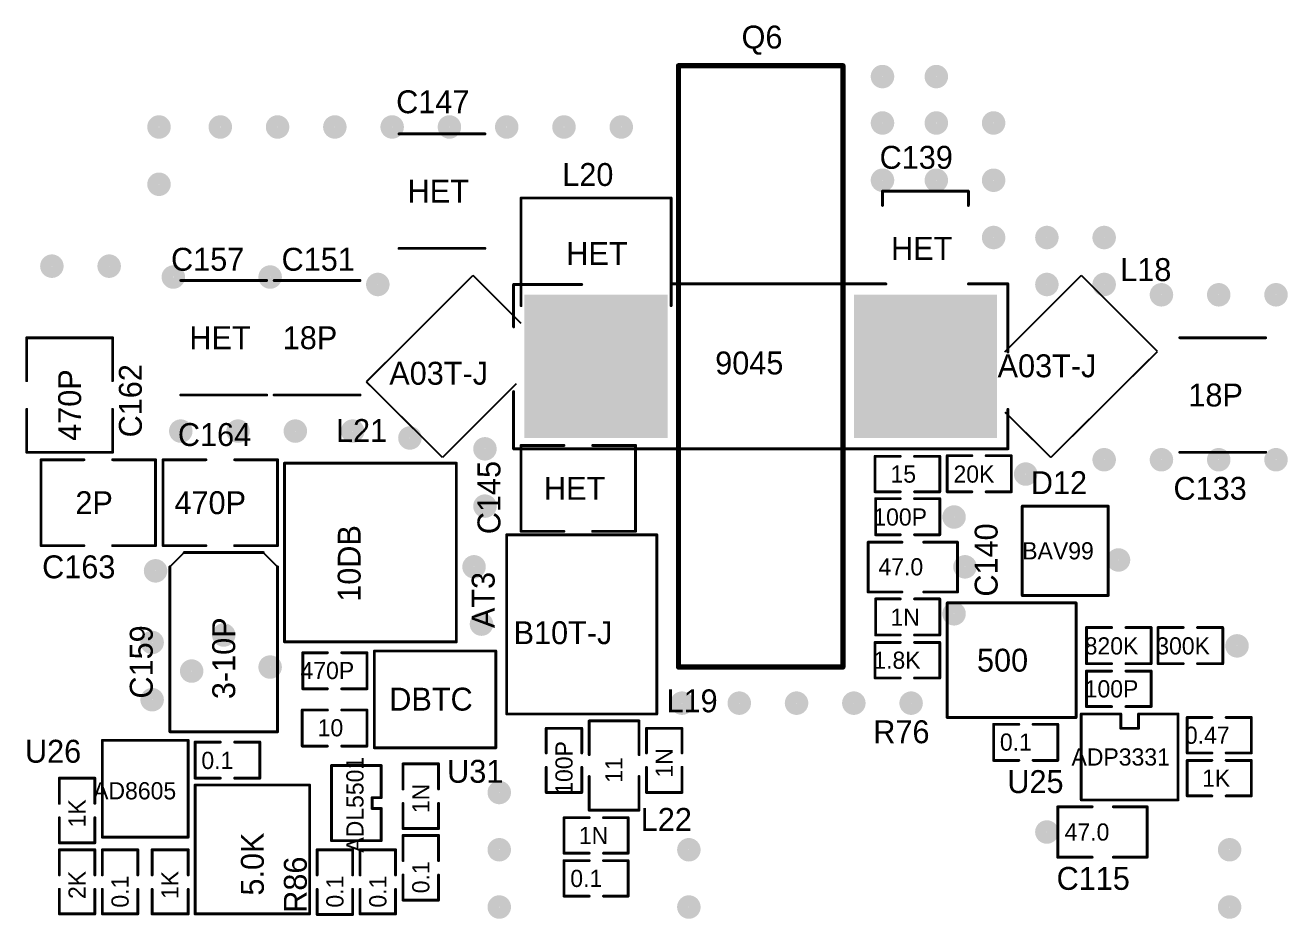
# Model space of a CAD drawing. Extents: x 3.3 to 12.8, y -4.6 to 5.5.
# Drawn here: x 7.453 to 9.658, y -3.819 to -2.259 of the extents above; entities that cross this region are included whole.
import ezdxf

# ---------------------------------------------------------------- set-up
doc = ezdxf.new("R2010")
doc.units = 0
doc.header["$MEASUREMENT"] = 0
for name, color, linetype in [('1', 5, 'CONTINUOUS'), ('2', 1, 'CONTINUOUS'), ('5', 7, 'CONTINUOUS')]:
    doc.layers.add(name, color=color, linetype=linetype)

msp = doc.modelspace()

# ---------------------------------------------------------------- linework, layer by layer
at = {"layer": '1', "const_width": 0.003}
for points in [[(8.106, -2.4477), (8.256, -2.4477, -1), (8.256, -2.4497), (8.106, -2.4497, -1), (8.106, -2.4477)], [(8.951, -2.5487), (8.951, -2.5737, -1), (8.949, -2.5737), (8.949, -2.5487, -1), (8.951, -2.5487)], [(8.95, -2.5477), (9.1, -2.5477, -1), (9.1, -2.5497), (8.95, -2.5497, -1), (8.95, -2.5477)], [(9.101, -2.5487), (9.101, -2.5607, -1), (9.099, -2.5607), (9.099, -2.5487, -1), (9.101, -2.5487)], [(8.581, -2.5617), (8.319, -2.5617, -1), (8.319, -2.5597), (8.581, -2.5597, -1), (8.581, -2.5617)], [(8.318, -2.7487), (8.318, -2.5607, -1), (8.32, -2.5607), (8.32, -2.7487, -1), (8.318, -2.7487)], [(8.582, -2.5607), (8.582, -2.7487, -1), (8.58, -2.7487), (8.58, -2.5607, -1), (8.582, -2.5607)], [(8.95, -2.5727), (8.95, -2.5727, -1), (8.95, -2.5747), (8.95, -2.5747, -1), (8.95, -2.5727)], [(9.1, -2.5597), (9.1, -2.5597, -1), (9.1, -2.5617), (9.1, -2.5617, -1), (9.1, -2.5597)], [(9.099, -2.5737), (9.099, -2.5607, -1), (9.101, -2.5607), (9.101, -2.5737, -1), (9.099, -2.5737)], [(8.106, -2.6477), (8.256, -2.6477, -1), (8.256, -2.6497), (8.106, -2.6497, -1), (8.106, -2.6477)], [(7.725, -2.7037), (7.875, -2.7037, -1), (7.875, -2.7057), (7.725, -2.7057, -1), (7.725, -2.7037)], [(7.888, -2.7037), (8.038, -2.7037, -1), (8.038, -2.7057), (7.888, -2.7057, -1), (7.888, -2.7037)], [(8.235, -2.6957), (8.049, -2.8817, -1), (8.049, -2.8817), (8.235, -2.6957, -1), (8.235, -2.6957)], [(8.235, -2.6957), (8.319, -2.7797, -1), (8.319, -2.7797), (8.235, -2.6957, -1), (8.235, -2.6957)], [(8.306, -2.7107), (8.425, -2.7107, -1), (8.425, -2.7127), (8.306, -2.7127, -1), (8.306, -2.7107)], [(8.305, -2.7857), (8.305, -2.7117, -1), (8.307, -2.7117), (8.307, -2.7857, -1), (8.305, -2.7857)], [(8.956, -2.7117), (8.581, -2.7117, -1), (8.581, -2.7097), (8.956, -2.7097, -1), (8.956, -2.7117)], [(9.169, -2.7117), (9.1, -2.7117, -1), (9.1, -2.7097), (9.169, -2.7097, -1), (9.169, -2.7117)], [(9.297, -2.6957), (9.163, -2.8297, -1), (9.163, -2.8297), (9.297, -2.6957, -1), (9.297, -2.6957)], [(9.168, -2.8297), (9.168, -2.7107, -1), (9.17, -2.7107), (9.17, -2.8297, -1), (9.168, -2.8297)], [(9.297, -2.6957), (9.43, -2.8287, -1), (9.43, -2.8287), (9.297, -2.6957, -1), (9.297, -2.6957)], [(7.455, -2.8797), (7.455, -2.8047, -1), (7.457, -2.8047), (7.457, -2.8797, -1), (7.455, -2.8797)], [(7.456, -2.8037), (7.606, -2.8037, -1), (7.606, -2.8057), (7.456, -2.8057, -1), (7.456, -2.8037)], [(7.605, -2.8797), (7.605, -2.8047, -1), (7.607, -2.8047), (7.607, -2.8797, -1), (7.605, -2.8797)], [(9.619, -2.8057), (9.469, -2.8057, -1), (9.469, -2.8037), (9.619, -2.8037, -1), (9.619, -2.8057)], [(9.43, -2.8287), (9.244, -3.0137, -1), (9.244, -3.0137), (9.43, -2.8287, -1), (9.43, -2.8287)], [(8.182, -3.0137), (8.049, -2.8817, -1), (8.049, -2.8817), (8.182, -3.0137, -1), (8.182, -3.0137)], [(8.311, -2.8847), (8.305, -2.8907, -1), (8.305, -2.8907), (8.311, -2.8847, -1), (8.311, -2.8847)], [(7.725, -2.9037), (7.875, -2.9037, -1), (7.875, -2.9057), (7.725, -2.9057, -1), (7.725, -2.9037)], [(7.888, -2.9037), (8.038, -2.9037, -1), (8.038, -2.9057), (7.888, -2.9057, -1), (7.888, -2.9037)], [(8.305, -2.8907), (8.182, -3.0137, -1), (8.182, -3.0137), (8.305, -2.8907, -1), (8.305, -2.8907)], [(8.305, -2.9987), (8.305, -2.8987, -1), (8.307, -2.8987), (8.307, -2.9987, -1), (8.305, -2.9987)], [(7.457, -2.9297), (7.457, -3.0047, -1), (7.455, -3.0047), (7.455, -2.9297, -1), (7.457, -2.9297)], [(7.607, -2.9297), (7.607, -3.0047, -1), (7.605, -3.0047), (7.605, -2.9297, -1), (7.607, -2.9297)], [(9.168, -2.9987), (9.168, -2.9297, -1), (9.17, -2.9297), (9.17, -2.9987, -1), (9.168, -2.9987)], [(9.244, -3.0137), (9.164, -2.9347, -1), (9.164, -2.9347), (9.244, -3.0137, -1), (9.244, -3.0137)], [(8.306, -2.9977), (9.169, -2.9977, -1), (9.169, -2.9997), (8.306, -2.9997, -1), (8.306, -2.9977)], [(8.394, -2.9937), (8.319, -2.9937, -1), (8.319, -2.9917), (8.394, -2.9917, -1), (8.394, -2.9937)], [(8.318, -3.1427), (8.318, -2.9927, -1), (8.32, -2.9927), (8.32, -3.1427, -1), (8.318, -3.1427)], [(8.444, -2.9917), (8.519, -2.9917, -1), (8.519, -2.9937), (8.444, -2.9937, -1), (8.444, -2.9917)], [(8.518, -3.1427), (8.518, -2.9927, -1), (8.52, -2.9927), (8.52, -3.1427, -1), (8.518, -3.1427)], [(7.456, -3.0037), (7.606, -3.0037, -1), (7.606, -3.0057), (7.456, -3.0057, -1), (7.456, -3.0037)], [(7.556, -3.0187), (7.481, -3.0187, -1), (7.481, -3.0167), (7.556, -3.0167, -1), (7.556, -3.0187)], [(7.482, -3.0177), (7.482, -3.1677, -1), (7.48, -3.1677), (7.48, -3.0177, -1), (7.482, -3.0177)], [(7.606, -3.0167), (7.681, -3.0167, -1), (7.681, -3.0187), (7.606, -3.0187, -1), (7.606, -3.0167)], [(7.682, -3.0177), (7.682, -3.1677, -1), (7.68, -3.1677), (7.68, -3.0177, -1), (7.682, -3.0177)], [(7.769, -3.0187), (7.694, -3.0187, -1), (7.694, -3.0167), (7.769, -3.0167, -1), (7.769, -3.0187)], [(7.695, -3.0177), (7.695, -3.1677, -1), (7.693, -3.1677), (7.693, -3.0177, -1), (7.695, -3.0177)], [(7.819, -3.0167), (7.894, -3.0167, -1), (7.894, -3.0187), (7.819, -3.0187, -1), (7.819, -3.0167)], [(7.895, -3.0177), (7.895, -3.1677, -1), (7.893, -3.1677), (7.893, -3.0177, -1), (7.895, -3.0177)], [(8.937, -3.0107), (8.981, -3.0107, -1), (8.981, -3.0127), (8.937, -3.0127, -1), (8.937, -3.0107)], [(8.938, -3.0117), (8.938, -3.0737, -1), (8.936, -3.0737), (8.936, -3.0117, -1), (8.938, -3.0117)], [(9.05, -3.0127), (9.006, -3.0127, -1), (9.006, -3.0107), (9.05, -3.0107, -1), (9.05, -3.0127)], [(9.051, -3.0117), (9.051, -3.0737, -1), (9.049, -3.0737), (9.049, -3.0117, -1), (9.051, -3.0117)], [(9.063, -3.0097), (9.106, -3.0097, -1), (9.106, -3.0117), (9.063, -3.0117, -1), (9.063, -3.0097)], [(9.062, -3.0737), (9.062, -3.0107, -1), (9.064, -3.0107), (9.064, -3.0737, -1), (9.062, -3.0737)], [(9.175, -3.0117), (9.131, -3.0117, -1), (9.131, -3.0097), (9.175, -3.0097, -1), (9.175, -3.0117)], [(9.174, -3.0737), (9.174, -3.0107, -1), (9.176, -3.0107), (9.176, -3.0737, -1), (9.174, -3.0737)], [(9.619, -3.0057), (9.469, -3.0057, -1), (9.469, -3.0037), (9.619, -3.0037, -1), (9.619, -3.0057)], [(7.905, -3.3357), (7.905, -3.0237, -1), (7.907, -3.0237), (7.907, -3.3357, -1), (7.905, -3.3357)], [(7.906, -3.0227), (8.206, -3.0227, -1), (8.206, -3.0247), (7.906, -3.0247, -1), (7.906, -3.0227)], [(8.205, -3.3357), (8.205, -3.0237, -1), (8.207, -3.0237), (8.207, -3.3357, -1), (8.205, -3.3357)], [(8.937, -3.0727), (8.981, -3.0727, -1), (8.981, -3.0747), (8.937, -3.0747, -1), (8.937, -3.0727)], [(8.938, -3.0847), (8.981, -3.0847, -1), (8.981, -3.0867), (8.938, -3.0867, -1), (8.938, -3.0847)], [(8.937, -3.1487), (8.937, -3.0857, -1), (8.939, -3.0857), (8.939, -3.1487, -1), (8.937, -3.1487)], [(9.05, -3.0747), (9.006, -3.0747, -1), (9.006, -3.0727), (9.05, -3.0727, -1), (9.05, -3.0747)], [(9.05, -3.0867), (9.006, -3.0867, -1), (9.006, -3.0847), (9.05, -3.0847, -1), (9.05, -3.0867)], [(9.049, -3.1487), (9.049, -3.0857, -1), (9.051, -3.0857), (9.051, -3.1487, -1), (9.049, -3.1487)], [(9.063, -3.0727), (9.106, -3.0727, -1), (9.106, -3.0747), (9.063, -3.0747, -1), (9.063, -3.0727)], [(9.175, -3.0747), (9.131, -3.0747, -1), (9.131, -3.0727), (9.175, -3.0727, -1), (9.175, -3.0747)], [(9.344, -3.0997), (9.194, -3.0997, -1), (9.194, -3.0977), (9.344, -3.0977, -1), (9.344, -3.0997)], [(9.193, -3.2547), (9.193, -3.0987, -1), (9.195, -3.0987), (9.195, -3.2547, -1), (9.193, -3.2547)], [(9.343, -3.2547), (9.343, -3.0987, -1), (9.345, -3.0987), (9.345, -3.2547, -1), (9.343, -3.2547)], [(8.293, -3.4617), (8.293, -3.1487, -1), (8.295, -3.1487), (8.295, -3.4617, -1), (8.293, -3.4617)], [(8.556, -3.1497), (8.294, -3.1497, -1), (8.294, -3.1477), (8.556, -3.1477, -1), (8.556, -3.1497)], [(8.394, -3.1437), (8.319, -3.1437, -1), (8.319, -3.1417), (8.394, -3.1417, -1), (8.394, -3.1437)], [(8.444, -3.1417), (8.519, -3.1417, -1), (8.519, -3.1437), (8.444, -3.1437, -1), (8.444, -3.1417)], [(8.555, -3.4617), (8.555, -3.1487, -1), (8.557, -3.1487), (8.557, -3.4617, -1), (8.555, -3.4617)], [(8.938, -3.1477), (8.981, -3.1477, -1), (8.981, -3.1497), (8.938, -3.1497, -1), (8.938, -3.1477)], [(9.05, -3.1497), (9.006, -3.1497, -1), (9.006, -3.1477), (9.05, -3.1477, -1), (9.05, -3.1497)], [(7.556, -3.1687), (7.481, -3.1687, -1), (7.481, -3.1667), (7.556, -3.1667, -1), (7.556, -3.1687)], [(7.606, -3.1667), (7.681, -3.1667, -1), (7.681, -3.1687), (7.606, -3.1687, -1), (7.606, -3.1667)], [(7.769, -3.1687), (7.694, -3.1687, -1), (7.694, -3.1667), (7.769, -3.1667, -1), (7.769, -3.1687)], [(7.819, -3.1667), (7.894, -3.1667, -1), (7.894, -3.1687), (7.819, -3.1687, -1), (7.819, -3.1667)], [(8.984, -3.1627), (8.925, -3.1627, -1), (8.925, -3.1607), (8.984, -3.1607, -1), (8.984, -3.1627)], [(8.926, -3.1617), (8.926, -3.2487, -1), (8.924, -3.2487), (8.924, -3.1617, -1), (8.926, -3.1617)], [(9.022, -3.1607), (9.081, -3.1607, -1), (9.081, -3.1627), (9.022, -3.1627, -1), (9.022, -3.1607)], [(9.08, -3.2487), (9.08, -3.1617, -1), (9.082, -3.1617), (9.082, -3.2487, -1), (9.08, -3.2487)], [(7.706, -3.2047), (7.731, -3.1797, -1), (7.731, -3.1797), (7.706, -3.2047, -1), (7.706, -3.2047)], [(7.869, -3.1807), (7.731, -3.1807, -1), (7.731, -3.1787), (7.869, -3.1787, -1), (7.869, -3.1807)], [(7.894, -3.2047), (7.869, -3.1797, -1), (7.869, -3.1797), (7.894, -3.2047, -1), (7.894, -3.2047)], [(7.705, -3.4927), (7.705, -3.2047, -1), (7.707, -3.2047), (7.707, -3.4927, -1), (7.705, -3.4927)], [(7.893, -3.4927), (7.893, -3.2047, -1), (7.895, -3.2047), (7.895, -3.4927, -1), (7.893, -3.4927)], [(8.984, -3.2497), (8.925, -3.2497, -1), (8.925, -3.2477), (8.984, -3.2477, -1), (8.984, -3.2497)], [(8.938, -3.2597), (8.981, -3.2597, -1), (8.981, -3.2617), (8.938, -3.2617, -1), (8.938, -3.2597)], [(8.937, -3.3237), (8.937, -3.2607, -1), (8.939, -3.2607), (8.939, -3.3237, -1), (8.937, -3.3237)], [(9.05, -3.2617), (9.006, -3.2617, -1), (9.006, -3.2597), (9.05, -3.2597, -1), (9.05, -3.2617)], [(9.022, -3.2477), (9.081, -3.2477, -1), (9.081, -3.2497), (9.022, -3.2497, -1), (9.022, -3.2477)], [(9.049, -3.3237), (9.049, -3.2607, -1), (9.051, -3.2607), (9.051, -3.3237, -1), (9.049, -3.3237)], [(9.344, -3.2557), (9.194, -3.2557, -1), (9.194, -3.2537), (9.344, -3.2537, -1), (9.344, -3.2557)], [(9.064, -3.2677), (9.064, -3.4677, -1), (9.062, -3.4677), (9.062, -3.2677, -1), (9.064, -3.2677)], [(9.063, -3.2667), (9.288, -3.2667, -1), (9.288, -3.2687), (9.063, -3.2687, -1), (9.063, -3.2667)], [(9.289, -3.2677), (9.289, -3.4677, -1), (9.287, -3.4677), (9.287, -3.2677, -1), (9.289, -3.2677)], [(8.938, -3.3227), (8.981, -3.3227, -1), (8.981, -3.3247), (8.938, -3.3247, -1), (8.938, -3.3227)], [(9.05, -3.3247), (9.006, -3.3247, -1), (9.006, -3.3227), (9.05, -3.3227, -1), (9.05, -3.3247)], [(9.306, -3.3097), (9.35, -3.3097, -1), (9.35, -3.3117), (9.306, -3.3117, -1), (9.306, -3.3097)], [(9.307, -3.3107), (9.307, -3.3737, -1), (9.305, -3.3737), (9.305, -3.3107, -1), (9.307, -3.3107)], [(9.419, -3.3117), (9.375, -3.3117, -1), (9.375, -3.3097), (9.419, -3.3097, -1), (9.419, -3.3117)], [(9.42, -3.3107), (9.42, -3.3737, -1), (9.418, -3.3737), (9.418, -3.3107, -1), (9.42, -3.3107)], [(9.431, -3.3097), (9.475, -3.3097, -1), (9.475, -3.3117), (9.431, -3.3117, -1), (9.431, -3.3097)], [(9.432, -3.3107), (9.432, -3.3737, -1), (9.43, -3.3737), (9.43, -3.3107, -1), (9.432, -3.3107)], [(9.544, -3.3117), (9.5, -3.3117, -1), (9.5, -3.3097), (9.544, -3.3097, -1), (9.544, -3.3117)], [(9.545, -3.3107), (9.545, -3.3737, -1), (9.543, -3.3737), (9.543, -3.3107, -1), (9.545, -3.3107)], [(7.906, -3.3347), (8.206, -3.3347, -1), (8.206, -3.3367), (7.906, -3.3367, -1), (7.906, -3.3347)], [(8.062, -3.5207), (8.062, -3.3517, -1), (8.064, -3.3517), (8.064, -3.5207, -1), (8.062, -3.5207)], [(8.063, -3.3507), (8.275, -3.3507, -1), (8.275, -3.3527), (8.063, -3.3527, -1), (8.063, -3.3507)], [(8.274, -3.5207), (8.274, -3.3517, -1), (8.276, -3.3517), (8.276, -3.5207, -1), (8.274, -3.5207)], [(8.937, -3.3357), (8.981, -3.3357, -1), (8.981, -3.3377), (8.937, -3.3377, -1), (8.937, -3.3357)], [(8.938, -3.3367), (8.938, -3.3987, -1), (8.936, -3.3987), (8.936, -3.3367, -1), (8.938, -3.3367)], [(9.05, -3.3377), (9.006, -3.3377, -1), (9.006, -3.3357), (9.05, -3.3357, -1), (9.05, -3.3377)], [(9.051, -3.3367), (9.051, -3.3987, -1), (9.049, -3.3987), (9.049, -3.3367, -1), (9.051, -3.3367)], [(7.938, -3.3537), (7.981, -3.3537, -1), (7.981, -3.3557), (7.938, -3.3557, -1), (7.938, -3.3537)], [(7.937, -3.4177), (7.937, -3.3547, -1), (7.939, -3.3547), (7.939, -3.4177, -1), (7.937, -3.4177)], [(8.05, -3.3557), (8.006, -3.3557, -1), (8.006, -3.3537), (8.05, -3.3537, -1), (8.05, -3.3557)], [(8.049, -3.4177), (8.049, -3.3547, -1), (8.051, -3.3547), (8.051, -3.4177, -1), (8.049, -3.4177)], [(9.306, -3.3727), (9.35, -3.3727, -1), (9.35, -3.3747), (9.306, -3.3747, -1), (9.306, -3.3727)], [(9.419, -3.3747), (9.375, -3.3747, -1), (9.375, -3.3727), (9.419, -3.3727, -1), (9.419, -3.3747)], [(9.431, -3.3727), (9.475, -3.3727, -1), (9.475, -3.3747), (9.431, -3.3747, -1), (9.431, -3.3727)], [(9.544, -3.3747), (9.5, -3.3747, -1), (9.5, -3.3727), (9.544, -3.3727, -1), (9.544, -3.3747)], [(9.306, -3.3857), (9.35, -3.3857, -1), (9.35, -3.3877), (9.306, -3.3877, -1), (9.306, -3.3857)], [(9.307, -3.3867), (9.307, -3.4487, -1), (9.305, -3.4487), (9.305, -3.3867, -1), (9.307, -3.3867)], [(9.419, -3.3877), (9.375, -3.3877, -1), (9.375, -3.3857), (9.419, -3.3857, -1), (9.419, -3.3877)], [(9.42, -3.3867), (9.42, -3.4487, -1), (9.418, -3.4487), (9.418, -3.3867, -1), (9.42, -3.3867)], [(7.938, -3.4167), (7.981, -3.4167, -1), (7.981, -3.4187), (7.938, -3.4187, -1), (7.938, -3.4167)], [(8.05, -3.4187), (8.006, -3.4187, -1), (8.006, -3.4167), (8.05, -3.4167, -1), (8.05, -3.4187)], [(8.937, -3.3977), (8.981, -3.3977, -1), (8.981, -3.3997), (8.937, -3.3997, -1), (8.937, -3.3977)], [(9.05, -3.3997), (9.006, -3.3997, -1), (9.006, -3.3977), (9.05, -3.3977, -1), (9.05, -3.3997)], [(7.937, -3.4537), (7.981, -3.4537, -1), (7.981, -3.4557), (7.937, -3.4557, -1), (7.937, -3.4537)], [(7.938, -3.4547), (7.938, -3.5177, -1), (7.936, -3.5177), (7.936, -3.4547, -1), (7.938, -3.4547)], [(8.05, -3.4557), (8.006, -3.4557, -1), (8.006, -3.4537), (8.05, -3.4537, -1), (8.05, -3.4557)], [(8.051, -3.4547), (8.051, -3.5177, -1), (8.049, -3.5177), (8.049, -3.4547, -1), (8.051, -3.4547)], [(8.556, -3.4627), (8.294, -3.4627, -1), (8.294, -3.4607), (8.556, -3.4607, -1), (8.556, -3.4627)], [(9.297, -3.4607), (9.366, -3.4607, -1), (9.366, -3.4627), (9.297, -3.4627, -1), (9.297, -3.4607)], [(9.296, -3.6117), (9.296, -3.4617, -1), (9.298, -3.4617), (9.298, -3.6117, -1), (9.296, -3.6117)], [(9.306, -3.4477), (9.35, -3.4477, -1), (9.35, -3.4497), (9.306, -3.4497, -1), (9.306, -3.4477)], [(9.367, -3.4617), (9.367, -3.4867, -1), (9.365, -3.4867), (9.365, -3.4617, -1), (9.367, -3.4617)], [(9.419, -3.4497), (9.375, -3.4497, -1), (9.375, -3.4477), (9.419, -3.4477, -1), (9.419, -3.4497)], [(9.398, -3.4617), (9.398, -3.4867, -1), (9.396, -3.4867), (9.396, -3.4617, -1), (9.398, -3.4617)], [(9.466, -3.4627), (9.397, -3.4627, -1), (9.397, -3.4607), (9.466, -3.4607, -1), (9.466, -3.4627)], [(9.465, -3.6117), (9.465, -3.4617, -1), (9.467, -3.4617), (9.467, -3.6117, -1), (9.465, -3.6117)], [(8.439, -3.4737), (8.439, -3.5327, -1), (8.437, -3.5327), (8.437, -3.4737, -1), (8.439, -3.4737)], [(8.525, -3.4747), (8.438, -3.4747, -1), (8.438, -3.4727), (8.525, -3.4727, -1), (8.525, -3.4747)], [(8.526, -3.4737), (8.526, -3.5327, -1), (8.524, -3.5327), (8.524, -3.4737, -1), (8.526, -3.4737)], [(9.063, -3.4667), (9.288, -3.4667, -1), (9.288, -3.4687), (9.063, -3.4687, -1), (9.063, -3.4667)], [(9.144, -3.4787), (9.188, -3.4787, -1), (9.188, -3.4807), (9.144, -3.4807, -1), (9.144, -3.4787)], [(9.145, -3.4797), (9.145, -3.5427, -1), (9.143, -3.5427), (9.143, -3.4797, -1), (9.145, -3.4797)], [(9.256, -3.4807), (9.213, -3.4807, -1), (9.213, -3.4787), (9.256, -3.4787, -1), (9.256, -3.4807)], [(9.257, -3.4797), (9.257, -3.5427, -1), (9.255, -3.5427), (9.255, -3.4797, -1), (9.257, -3.4797)], [(9.482, -3.4667), (9.525, -3.4667, -1), (9.525, -3.4687), (9.482, -3.4687, -1), (9.482, -3.4667)], [(9.481, -3.5297), (9.481, -3.4677, -1), (9.483, -3.4677), (9.483, -3.5297, -1), (9.481, -3.5297)], [(9.594, -3.4687), (9.55, -3.4687, -1), (9.55, -3.4667), (9.594, -3.4667, -1), (9.594, -3.4687)], [(9.593, -3.5297), (9.593, -3.4677, -1), (9.595, -3.4677), (9.595, -3.5297, -1), (9.593, -3.5297)], [(7.894, -3.4937), (7.706, -3.4937, -1), (7.706, -3.4917), (7.894, -3.4917, -1), (7.894, -3.4937)], [(8.364, -3.4867), (8.364, -3.5297, -1), (8.362, -3.5297), (8.362, -3.4867, -1), (8.364, -3.4867)], [(8.363, -3.4857), (8.425, -3.4857, -1), (8.425, -3.4877), (8.363, -3.4877, -1), (8.363, -3.4857)], [(8.426, -3.4867), (8.426, -3.5297, -1), (8.424, -3.5297), (8.424, -3.4867, -1), (8.426, -3.4867)], [(8.539, -3.4867), (8.539, -3.5297, -1), (8.537, -3.5297), (8.537, -3.4867, -1), (8.539, -3.4867)], [(8.538, -3.4857), (8.6, -3.4857, -1), (8.6, -3.4877), (8.538, -3.4877, -1), (8.538, -3.4857)], [(8.601, -3.4867), (8.601, -3.5297, -1), (8.599, -3.5297), (8.599, -3.4867, -1), (8.601, -3.4867)], [(9.397, -3.4877), (9.366, -3.4877, -1), (9.366, -3.4857), (9.397, -3.4857, -1), (9.397, -3.4877)], [(7.587, -3.6767), (7.587, -3.5077, -1), (7.589, -3.5077), (7.589, -3.6767, -1), (7.587, -3.6767)], [(7.738, -3.5087), (7.588, -3.5087, -1), (7.588, -3.5067), (7.738, -3.5067, -1), (7.738, -3.5087)], [(7.737, -3.6767), (7.737, -3.5077, -1), (7.739, -3.5077), (7.739, -3.6767, -1), (7.737, -3.6767)], [(7.75, -3.5097), (7.794, -3.5097, -1), (7.794, -3.5117), (7.75, -3.5117, -1), (7.75, -3.5097)], [(7.749, -3.5737), (7.749, -3.5107, -1), (7.751, -3.5107), (7.751, -3.5737, -1), (7.749, -3.5737)], [(7.863, -3.5117), (7.819, -3.5117, -1), (7.819, -3.5097), (7.863, -3.5097, -1), (7.863, -3.5117)], [(7.862, -3.5737), (7.862, -3.5107, -1), (7.864, -3.5107), (7.864, -3.5737, -1), (7.862, -3.5737)], [(7.937, -3.5167), (7.981, -3.5167, -1), (7.981, -3.5187), (7.937, -3.5187, -1), (7.937, -3.5167)], [(8.05, -3.5187), (8.006, -3.5187, -1), (8.006, -3.5167), (8.05, -3.5167, -1), (8.05, -3.5187)], [(8.063, -3.5197), (8.275, -3.5197, -1), (8.275, -3.5217), (8.063, -3.5217, -1), (8.063, -3.5197)], [(8.114, -3.5487), (8.114, -3.5927, -1), (8.112, -3.5927), (8.112, -3.5487, -1), (8.114, -3.5487)], [(8.113, -3.5477), (8.175, -3.5477, -1), (8.175, -3.5497), (8.113, -3.5497, -1), (8.113, -3.5477)], [(8.176, -3.5487), (8.176, -3.5927, -1), (8.174, -3.5927), (8.174, -3.5487, -1), (8.176, -3.5487)], [(9.144, -3.5417), (9.188, -3.5417, -1), (9.188, -3.5437), (9.144, -3.5437, -1), (9.144, -3.5417)], [(9.256, -3.5437), (9.213, -3.5437, -1), (9.213, -3.5417), (9.256, -3.5417, -1), (9.256, -3.5437)], [(9.482, -3.5287), (9.525, -3.5287, -1), (9.525, -3.5307), (9.482, -3.5307, -1), (9.482, -3.5287)], [(9.482, -3.5417), (9.525, -3.5417, -1), (9.525, -3.5437), (9.482, -3.5437, -1), (9.482, -3.5417)], [(9.481, -3.6047), (9.481, -3.5427, -1), (9.483, -3.5427), (9.483, -3.6047, -1), (9.481, -3.6047)], [(9.594, -3.5307), (9.55, -3.5307, -1), (9.55, -3.5287), (9.594, -3.5287, -1), (9.594, -3.5307)], [(9.594, -3.5437), (9.55, -3.5437, -1), (9.55, -3.5417), (9.594, -3.5417, -1), (9.594, -3.5437)], [(9.593, -3.6047), (9.593, -3.5427, -1), (9.595, -3.5427), (9.595, -3.6047, -1), (9.593, -3.6047)], [(7.988, -3.5507), (8.075, -3.5507, -1), (8.075, -3.5527), (7.988, -3.5527, -1), (7.988, -3.5507)], [(7.987, -3.6827), (7.987, -3.5517, -1), (7.989, -3.5517), (7.989, -3.6827, -1), (7.987, -3.6827)], [(8.076, -3.5517), (8.076, -3.6077, -1), (8.074, -3.6077), (8.074, -3.5517, -1), (8.076, -3.5517)], [(8.362, -3.5987), (8.362, -3.5547, -1), (8.364, -3.5547), (8.364, -3.5987, -1), (8.362, -3.5987)], [(8.424, -3.5987), (8.424, -3.5547, -1), (8.426, -3.5547), (8.426, -3.5987, -1), (8.424, -3.5987)], [(8.437, -3.6297), (8.437, -3.5707, -1), (8.439, -3.5707), (8.439, -3.6297, -1), (8.437, -3.6297)], [(8.524, -3.6297), (8.524, -3.5707, -1), (8.526, -3.5707), (8.526, -3.6297, -1), (8.524, -3.6297)], [(8.537, -3.5987), (8.537, -3.5547, -1), (8.539, -3.5547), (8.539, -3.5987, -1), (8.537, -3.5987)], [(8.599, -3.5987), (8.599, -3.5547, -1), (8.601, -3.5547), (8.601, -3.5987, -1), (8.599, -3.5987)], [(7.514, -3.5737), (7.514, -3.6177, -1), (7.512, -3.6177), (7.512, -3.5737, -1), (7.514, -3.5737)], [(7.513, -3.5727), (7.575, -3.5727, -1), (7.575, -3.5747), (7.513, -3.5747, -1), (7.513, -3.5727)], [(7.576, -3.5737), (7.576, -3.6177, -1), (7.574, -3.6177), (7.574, -3.5737, -1), (7.576, -3.5737)], [(7.75, -3.5727), (7.794, -3.5727, -1), (7.794, -3.5747), (7.75, -3.5747, -1), (7.75, -3.5727)], [(7.75, -3.5847), (7.95, -3.5847, -1), (7.95, -3.5867), (7.75, -3.5867, -1), (7.75, -3.5847)], [(7.749, -3.8107), (7.749, -3.5857, -1), (7.751, -3.5857), (7.751, -3.8107, -1), (7.749, -3.8107)], [(7.863, -3.5747), (7.819, -3.5747, -1), (7.819, -3.5727), (7.863, -3.5727, -1), (7.863, -3.5747)], [(7.949, -3.8107), (7.949, -3.5857, -1), (7.951, -3.5857), (7.951, -3.8107, -1), (7.949, -3.8107)], [(8.06, -3.6077), (8.06, -3.6267, -1), (8.058, -3.6267), (8.058, -3.6077, -1), (8.06, -3.6077)], [(8.075, -3.6087), (8.059, -3.6087, -1), (8.059, -3.6067), (8.075, -3.6067, -1), (8.075, -3.6087)], [(8.363, -3.5977), (8.425, -3.5977, -1), (8.425, -3.5997), (8.363, -3.5997, -1), (8.363, -3.5977)], [(8.538, -3.5977), (8.6, -3.5977, -1), (8.6, -3.5997), (8.538, -3.5997, -1), (8.538, -3.5977)], [(9.297, -3.6107), (9.466, -3.6107, -1), (9.466, -3.6127), (9.297, -3.6127, -1), (9.297, -3.6107)], [(9.482, -3.6037), (9.525, -3.6037, -1), (9.525, -3.6057), (9.482, -3.6057, -1), (9.482, -3.6037)], [(9.594, -3.6057), (9.55, -3.6057, -1), (9.55, -3.6037), (9.594, -3.6037, -1), (9.594, -3.6057)], [(8.075, -3.6277), (8.059, -3.6277, -1), (8.059, -3.6257), (8.075, -3.6257, -1), (8.075, -3.6277)], [(8.074, -3.6827), (8.074, -3.6267, -1), (8.076, -3.6267), (8.076, -3.6827, -1), (8.074, -3.6827)], [(8.112, -3.6617), (8.112, -3.6177, -1), (8.114, -3.6177), (8.114, -3.6617, -1), (8.112, -3.6617)], [(8.174, -3.6617), (8.174, -3.6177, -1), (8.176, -3.6177), (8.176, -3.6617, -1), (8.174, -3.6617)], [(8.525, -3.6307), (8.438, -3.6307, -1), (8.438, -3.6287), (8.525, -3.6287, -1), (8.525, -3.6307)], [(9.316, -3.6247), (9.256, -3.6247, -1), (9.256, -3.6227), (9.316, -3.6227, -1), (9.316, -3.6247)], [(9.257, -3.6237), (9.257, -3.7117, -1), (9.255, -3.7117), (9.255, -3.6237, -1), (9.257, -3.6237)], [(9.353, -3.6227), (9.412, -3.6227, -1), (9.412, -3.6247), (9.353, -3.6247, -1), (9.353, -3.6227)], [(9.411, -3.7117), (9.411, -3.6237, -1), (9.413, -3.6237), (9.413, -3.7117, -1), (9.411, -3.7117)], [(7.512, -3.6867), (7.512, -3.6427, -1), (7.514, -3.6427), (7.514, -3.6867, -1), (7.512, -3.6867)], [(7.574, -3.6867), (7.574, -3.6427, -1), (7.576, -3.6427), (7.576, -3.6867, -1), (7.574, -3.6867)], [(8.394, -3.6417), (8.438, -3.6417, -1), (8.438, -3.6437), (8.394, -3.6437, -1), (8.394, -3.6417)], [(8.395, -3.6427), (8.395, -3.7047, -1), (8.393, -3.7047), (8.393, -3.6427, -1), (8.395, -3.6427)], [(8.506, -3.6437), (8.463, -3.6437, -1), (8.463, -3.6417), (8.506, -3.6417, -1), (8.506, -3.6437)], [(8.507, -3.6427), (8.507, -3.7047, -1), (8.505, -3.7047), (8.505, -3.6427, -1), (8.507, -3.6427)], [(7.738, -3.6777), (7.588, -3.6777, -1), (7.588, -3.6757), (7.738, -3.6757, -1), (7.738, -3.6777)], [(7.988, -3.6817), (8.075, -3.6817, -1), (8.075, -3.6837), (7.988, -3.6837, -1), (7.988, -3.6817)], [(8.113, -3.6607), (8.175, -3.6607, -1), (8.175, -3.6627), (8.113, -3.6627, -1), (8.113, -3.6607)], [(8.114, -3.6737), (8.114, -3.7177, -1), (8.112, -3.7177), (8.112, -3.6737, -1), (8.114, -3.6737)], [(8.113, -3.6727), (8.175, -3.6727, -1), (8.175, -3.6747), (8.113, -3.6747, -1), (8.113, -3.6727)], [(8.176, -3.6737), (8.176, -3.7177, -1), (8.174, -3.7177), (8.174, -3.6737, -1), (8.176, -3.6737)], [(7.513, -3.6857), (7.575, -3.6857, -1), (7.575, -3.6877), (7.513, -3.6877, -1), (7.513, -3.6857)], [(7.514, -3.6987), (7.514, -3.7427, -1), (7.512, -3.7427), (7.512, -3.6987, -1), (7.514, -3.6987)], [(7.575, -3.6997), (7.513, -3.6997, -1), (7.513, -3.6977), (7.575, -3.6977, -1), (7.575, -3.6997)], [(7.576, -3.6987), (7.576, -3.7427, -1), (7.574, -3.7427), (7.574, -3.6987, -1), (7.576, -3.6987)], [(7.589, -3.6987), (7.589, -3.7427, -1), (7.587, -3.7427), (7.587, -3.6987, -1), (7.589, -3.6987)], [(7.65, -3.6997), (7.588, -3.6997, -1), (7.588, -3.6977), (7.65, -3.6977, -1), (7.65, -3.6997)], [(7.651, -3.6987), (7.651, -3.7427, -1), (7.649, -3.7427), (7.649, -3.6987, -1), (7.651, -3.6987)], [(7.676, -3.6987), (7.676, -3.7427, -1), (7.674, -3.7427), (7.674, -3.6987, -1), (7.676, -3.6987)], [(7.738, -3.6997), (7.675, -3.6997, -1), (7.675, -3.6977), (7.738, -3.6977, -1), (7.738, -3.6997)], [(7.739, -3.6987), (7.739, -3.7427, -1), (7.737, -3.7427), (7.737, -3.6987, -1), (7.739, -3.6987)], [(7.964, -3.6987), (7.964, -3.7427, -1), (7.962, -3.7427), (7.962, -3.6987, -1), (7.964, -3.6987)], [(7.963, -3.6977), (8.025, -3.6977, -1), (8.025, -3.6997), (7.963, -3.6997, -1), (7.963, -3.6977)], [(8.026, -3.6987), (8.026, -3.7427, -1), (8.024, -3.7427), (8.024, -3.6987, -1), (8.026, -3.6987)], [(8.039, -3.6987), (8.039, -3.7427, -1), (8.037, -3.7427), (8.037, -3.6987, -1), (8.039, -3.6987)], [(8.1, -3.6997), (8.038, -3.6997, -1), (8.038, -3.6977), (8.1, -3.6977, -1), (8.1, -3.6997)], [(8.101, -3.6987), (8.101, -3.7427, -1), (8.099, -3.7427), (8.099, -3.6987, -1), (8.101, -3.6987)], [(8.394, -3.7037), (8.438, -3.7037, -1), (8.438, -3.7057), (8.394, -3.7057, -1), (8.394, -3.7037)], [(8.506, -3.7057), (8.463, -3.7057, -1), (8.463, -3.7037), (8.506, -3.7037, -1), (8.506, -3.7057)], [(8.394, -3.7167), (8.438, -3.7167, -1), (8.438, -3.7187), (8.394, -3.7187, -1), (8.394, -3.7167)], [(8.395, -3.7177), (8.395, -3.7797, -1), (8.393, -3.7797), (8.393, -3.7177, -1), (8.395, -3.7177)], [(8.506, -3.7187), (8.463, -3.7187, -1), (8.463, -3.7167), (8.506, -3.7167, -1), (8.506, -3.7187)], [(8.507, -3.7177), (8.507, -3.7797, -1), (8.505, -3.7797), (8.505, -3.7177, -1), (8.507, -3.7177)], [(9.316, -3.7127), (9.256, -3.7127, -1), (9.256, -3.7107), (9.316, -3.7107, -1), (9.316, -3.7127)], [(9.353, -3.7107), (9.412, -3.7107, -1), (9.412, -3.7127), (9.353, -3.7127, -1), (9.353, -3.7107)], [(8.112, -3.7867), (8.112, -3.7427, -1), (8.114, -3.7427), (8.114, -3.7867, -1), (8.112, -3.7867)], [(8.174, -3.7867), (8.174, -3.7427, -1), (8.176, -3.7427), (8.176, -3.7867, -1), (8.174, -3.7867)], [(7.512, -3.8107), (7.512, -3.7677, -1), (7.514, -3.7677), (7.514, -3.8107, -1), (7.512, -3.8107)], [(7.574, -3.8107), (7.574, -3.7677, -1), (7.576, -3.7677), (7.576, -3.8107, -1), (7.574, -3.8107)], [(7.587, -3.8107), (7.587, -3.7677, -1), (7.589, -3.7677), (7.589, -3.8107, -1), (7.587, -3.8107)], [(7.649, -3.8107), (7.649, -3.7677, -1), (7.651, -3.7677), (7.651, -3.8107, -1), (7.649, -3.8107)], [(7.674, -3.8107), (7.674, -3.7677, -1), (7.676, -3.7677), (7.676, -3.8107, -1), (7.674, -3.8107)], [(7.737, -3.8107), (7.737, -3.7677, -1), (7.739, -3.7677), (7.739, -3.8107, -1), (7.737, -3.8107)], [(7.962, -3.8117), (7.962, -3.7677, -1), (7.964, -3.7677), (7.964, -3.8117, -1), (7.962, -3.8117)], [(8.024, -3.8117), (8.024, -3.7677, -1), (8.026, -3.7677), (8.026, -3.8117, -1), (8.024, -3.8117)], [(8.037, -3.8107), (8.037, -3.7677, -1), (8.039, -3.7677), (8.039, -3.8107, -1), (8.037, -3.8107)], [(8.099, -3.8107), (8.099, -3.7677, -1), (8.101, -3.7677), (8.101, -3.8107, -1), (8.099, -3.8107)], [(8.113, -3.7857), (8.175, -3.7857, -1), (8.175, -3.7877), (8.113, -3.7877, -1), (8.113, -3.7857)], [(8.394, -3.7787), (8.438, -3.7787, -1), (8.438, -3.7807), (8.394, -3.7807, -1), (8.394, -3.7787)], [(8.506, -3.7807), (8.463, -3.7807, -1), (8.463, -3.7787), (8.506, -3.7787, -1), (8.506, -3.7807)], [(7.575, -3.8117), (7.513, -3.8117, -1), (7.513, -3.8097), (7.575, -3.8097, -1), (7.575, -3.8117)], [(7.65, -3.8117), (7.588, -3.8117, -1), (7.588, -3.8097), (7.65, -3.8097, -1), (7.65, -3.8117)], [(7.738, -3.8117), (7.675, -3.8117, -1), (7.675, -3.8097), (7.738, -3.8097, -1), (7.738, -3.8117)], [(7.75, -3.8097), (7.95, -3.8097, -1), (7.95, -3.8117), (7.75, -3.8117, -1), (7.75, -3.8097)], [(7.963, -3.8107), (8.025, -3.8107, -1), (8.025, -3.8127), (7.963, -3.8127, -1), (7.963, -3.8107)], [(8.1, -3.8117), (8.038, -3.8117, -1), (8.038, -3.8097), (8.1, -3.8097, -1), (8.1, -3.8117)]]:
    msp.add_lwpolyline(points, format="xyb", dxfattribs=at)
at = {"layer": '5'}
for points, const_width in [([(8.596, -2.3297), (8.596, -3.3797, -1), (8.592, -3.3797), (8.592, -2.3297, -1), (8.596, -2.3297)], 0.005), ([(8.594, -2.3277), (8.881, -2.3277, -1), (8.881, -2.3317), (8.594, -2.3317, -1), (8.594, -2.3277)], 0.005), ([(8.883, -2.3297), (8.883, -3.3797, -1), (8.879, -3.3797), (8.879, -2.3297, -1), (8.883, -2.3297)], 0.005), ([(8.95, -2.3387), (8.95, -2.3387, -1), (8.95, -2.3587), (8.95, -2.3587, -1), (8.95, -2.3387)], 0.021), ([(9.044, -2.3387), (9.044, -2.3387, -1), (9.044, -2.3587), (9.044, -2.3587, -1), (9.044, -2.3387)], 0.021), ([(7.687, -2.4267), (7.687, -2.4267, -1), (7.687, -2.4467), (7.687, -2.4467, -1), (7.687, -2.4267)], 0.021), ([(7.794, -2.4267), (7.794, -2.4267, -1), (7.794, -2.4467), (7.794, -2.4467, -1), (7.794, -2.4267)], 0.021), ([(7.894, -2.4267), (7.894, -2.4267, -1), (7.894, -2.4467), (7.894, -2.4467, -1), (7.894, -2.4267)], 0.021), ([(7.994, -2.4267), (7.994, -2.4267, -1), (7.994, -2.4467), (7.994, -2.4467, -1), (7.994, -2.4267)], 0.021), ([(8.094, -2.4267), (8.094, -2.4267, -1), (8.094, -2.4467), (8.094, -2.4467, -1), (8.094, -2.4267)], 0.021), ([(8.194, -2.4267), (8.194, -2.4267, -1), (8.194, -2.4467), (8.194, -2.4467, -1), (8.194, -2.4267)], 0.021), ([(8.294, -2.4267), (8.294, -2.4267, -1), (8.294, -2.4467), (8.294, -2.4467, -1), (8.294, -2.4267)], 0.021), ([(8.394, -2.4267), (8.394, -2.4267, -1), (8.394, -2.4467), (8.394, -2.4467, -1), (8.394, -2.4267)], 0.021), ([(8.494, -2.4267), (8.494, -2.4267, -1), (8.494, -2.4467), (8.494, -2.4467, -1), (8.494, -2.4267)], 0.021), ([(8.95, -2.4197), (8.95, -2.4197, -1), (8.95, -2.4397), (8.95, -2.4397, -1), (8.95, -2.4197)], 0.021), ([(9.044, -2.4197), (9.044, -2.4197, -1), (9.044, -2.4397), (9.044, -2.4397, -1), (9.044, -2.4197)], 0.021), ([(9.144, -2.4197), (9.144, -2.4197, -1), (9.144, -2.4397), (9.144, -2.4397, -1), (9.144, -2.4197)], 0.021), ([(8.95, -2.5197), (8.95, -2.5197, -1), (8.95, -2.5397), (8.95, -2.5397, -1), (8.95, -2.5197)], 0.021), ([(9.044, -2.5197), (9.044, -2.5197, -1), (9.044, -2.5397), (9.044, -2.5397, -1), (9.044, -2.5197)], 0.021), ([(9.144, -2.5197), (9.144, -2.5197, -1), (9.144, -2.5397), (9.144, -2.5397, -1), (9.144, -2.5197)], 0.021), ([(7.687, -2.5267), (7.687, -2.5267, -1), (7.687, -2.5467), (7.687, -2.5467, -1), (7.687, -2.5267)], 0.021), ([(9.144, -2.6197), (9.144, -2.6197, -1), (9.144, -2.6397), (9.144, -2.6397, -1), (9.144, -2.6197)], 0.021), ([(9.237, -2.6197), (9.237, -2.6197, -1), (9.237, -2.6397), (9.237, -2.6397, -1), (9.237, -2.6197)], 0.021), ([(9.337, -2.6197), (9.337, -2.6197, -1), (9.337, -2.6397), (9.337, -2.6397, -1), (9.337, -2.6197)], 0.021), ([(7.5, -2.6697), (7.5, -2.6697, -1), (7.5, -2.6897), (7.5, -2.6897, -1), (7.5, -2.6697)], 0.021), ([(7.6, -2.6697), (7.6, -2.6697, -1), (7.6, -2.6897), (7.6, -2.6897, -1), (7.6, -2.6697)], 0.021), ([(7.712, -2.6887), (7.712, -2.6887, -1), (7.712, -2.7087), (7.712, -2.7087, -1), (7.712, -2.6887)], 0.021), ([(7.881, -2.6887), (7.881, -2.6887, -1), (7.881, -2.7087), (7.881, -2.7087, -1), (7.881, -2.6887)], 0.021), ([(8.069, -2.7017), (8.069, -2.7017, -1), (8.069, -2.7217), (8.069, -2.7217, -1), (8.069, -2.7017)], 0.021), ([(9.237, -2.7017), (9.237, -2.7017, -1), (9.237, -2.7217), (9.237, -2.7217, -1), (9.237, -2.7017)], 0.021), ([(9.337, -2.7017), (9.337, -2.7017, -1), (9.337, -2.7217), (9.337, -2.7217, -1), (9.337, -2.7017)], 0.021), ([(9.437, -2.7197), (9.437, -2.7197, -1), (9.437, -2.7397), (9.437, -2.7397, -1), (9.437, -2.7197)], 0.021), ([(9.537, -2.7197), (9.537, -2.7197, -1), (9.537, -2.7397), (9.537, -2.7397, -1), (9.537, -2.7197)], 0.021), ([(9.637, -2.7197), (9.637, -2.7197, -1), (9.637, -2.7397), (9.637, -2.7397, -1), (9.637, -2.7197)], 0.021), ([(7.725, -2.9577), (7.725, -2.9577, -1), (7.725, -2.9777), (7.725, -2.9777, -1), (7.725, -2.9577)], 0.021), ([(7.825, -2.9577), (7.825, -2.9577, -1), (7.825, -2.9777), (7.825, -2.9777, -1), (7.825, -2.9577)], 0.021), ([(7.925, -2.9577), (7.925, -2.9577, -1), (7.925, -2.9777), (7.925, -2.9777, -1), (7.925, -2.9577)], 0.021), ([(8.025, -2.9577), (8.025, -2.9577, -1), (8.025, -2.9777), (8.025, -2.9777, -1), (8.025, -2.9577)], 0.021), ([(8.125, -2.9697), (8.125, -2.9697, -1), (8.125, -2.9897), (8.125, -2.9897, -1), (8.125, -2.9697)], 0.021), ([(8.256, -2.9887), (8.256, -2.9887, -1), (8.256, -3.0087), (8.256, -3.0087, -1), (8.256, -2.9887)], 0.021), ([(9.337, -3.0077), (9.337, -3.0077, -1), (9.337, -3.0277), (9.337, -3.0277, -1), (9.337, -3.0077)], 0.021), ([(9.437, -3.0077), (9.437, -3.0077, -1), (9.437, -3.0277), (9.437, -3.0277, -1), (9.437, -3.0077)], 0.021), ([(9.537, -3.0077), (9.537, -3.0077, -1), (9.537, -3.0277), (9.537, -3.0277, -1), (9.537, -3.0077)], 0.021), ([(9.637, -3.0077), (9.637, -3.0077, -1), (9.637, -3.0277), (9.637, -3.0277, -1), (9.637, -3.0077)], 0.021), ([(9.2, -3.0327), (9.2, -3.0327, -1), (9.2, -3.0527), (9.2, -3.0527, -1), (9.2, -3.0327)], 0.021), ([(8.256, -3.0887), (8.256, -3.0887, -1), (8.256, -3.1087), (8.256, -3.1087, -1), (8.256, -3.0887)], 0.021), ([(9.075, -3.1077), (9.075, -3.1077, -1), (9.075, -3.1277), (9.075, -3.1277, -1), (9.075, -3.1077)], 0.021), ([(9.362, -3.1827), (9.362, -3.1827, -1), (9.362, -3.2027), (9.362, -3.2027, -1), (9.362, -3.1827)], 0.021), ([(7.681, -3.2017), (7.681, -3.2017, -1), (7.681, -3.2217), (7.681, -3.2217, -1), (7.681, -3.2017)], 0.021), ([(8.237, -3.1947), (8.237, -3.1947, -1), (8.237, -3.2147), (8.237, -3.2147, -1), (8.237, -3.1947)], 0.021), ([(9.094, -3.1947), (9.094, -3.1947, -1), (9.094, -3.2147), (9.094, -3.2147, -1), (9.094, -3.1947)], 0.021), ([(9.075, -3.2767), (9.075, -3.2767, -1), (9.075, -3.2967), (9.075, -3.2967, -1), (9.075, -3.2767)], 0.021), ([(7.8, -3.3137), (7.8, -3.3137, -1), (7.8, -3.3337), (7.8, -3.3337, -1), (7.8, -3.3137)], 0.021), ([(8.25, -3.2947), (8.25, -3.2947, -1), (8.25, -3.3147), (8.25, -3.3147, -1), (8.25, -3.2947)], 0.021), ([(7.675, -3.3267), (7.675, -3.3267, -1), (7.675, -3.3467), (7.675, -3.3467, -1), (7.675, -3.3267)], 0.021), ([(9.569, -3.3327), (9.569, -3.3327, -1), (9.569, -3.3527), (9.569, -3.3527, -1), (9.569, -3.3327)], 0.021), ([(7.744, -3.3767), (7.744, -3.3767, -1), (7.744, -3.3967), (7.744, -3.3967, -1), (7.744, -3.3767)], 0.021), ([(7.881, -3.3697), (7.881, -3.3697, -1), (7.881, -3.3897), (7.881, -3.3897, -1), (7.881, -3.3697)], 0.021), ([(8.594, -3.3777), (8.881, -3.3777, -1), (8.881, -3.3817), (8.594, -3.3817, -1), (8.594, -3.3777)], 0.005), ([(7.675, -3.4267), (7.675, -3.4267, -1), (7.675, -3.4467), (7.675, -3.4467, -1), (7.675, -3.4267)], 0.021), ([(8.6, -3.4327), (8.6, -3.4327, -1), (8.6, -3.4527), (8.6, -3.4527, -1), (8.6, -3.4327)], 0.021), ([(8.7, -3.4327), (8.7, -3.4327, -1), (8.7, -3.4527), (8.7, -3.4527, -1), (8.7, -3.4327)], 0.021), ([(8.8, -3.4327), (8.8, -3.4327, -1), (8.8, -3.4527), (8.8, -3.4527, -1), (8.8, -3.4327)], 0.021), ([(8.9, -3.4327), (8.9, -3.4327, -1), (8.9, -3.4527), (8.9, -3.4527, -1), (8.9, -3.4327)], 0.021), ([(9, -3.4327), (9, -3.4327, -1), (9, -3.4527), (9, -3.4527, -1), (9, -3.4327)], 0.021), ([(8.281, -3.5887), (8.281, -3.5887, -1), (8.281, -3.6087), (8.281, -3.6087, -1), (8.281, -3.5887)], 0.021), ([(9.237, -3.6577), (9.237, -3.6577, -1), (9.237, -3.6777), (9.237, -3.6777, -1), (9.237, -3.6577)], 0.021), ([(8.281, -3.6887), (8.281, -3.6887, -1), (8.281, -3.7087), (8.281, -3.7087, -1), (8.281, -3.6887)], 0.021), ([(8.612, -3.6887), (8.612, -3.6887, -1), (8.612, -3.7087), (8.612, -3.7087, -1), (8.612, -3.6887)], 0.021), ([(9.556, -3.6887), (9.556, -3.6887, -1), (9.556, -3.7087), (9.556, -3.7087, -1), (9.556, -3.6887)], 0.021), ([(8.281, -3.7887), (8.281, -3.7887, -1), (8.281, -3.8087), (8.281, -3.8087, -1), (8.281, -3.7887)], 0.021), ([(8.612, -3.7887), (8.612, -3.7887, -1), (8.612, -3.8087), (8.612, -3.8087, -1), (8.612, -3.7887)], 0.021), ([(9.556, -3.7887), (9.556, -3.7887, -1), (9.556, -3.8087), (9.556, -3.8087, -1), (9.556, -3.7887)], 0.021)]:
    msp.add_lwpolyline(points, format="xyb", dxfattribs=dict(at, const_width=const_width))
at = {"layer": '5', "const_width": 0.25}
for points in [[(8.45, -2.7297), (8.45, -2.9797)], [(9.025, -2.7297), (9.025, -2.9797)]]:
    msp.add_lwpolyline(points, dxfattribs=at)

# ---------------------------------------------------------------- texts
at = {"layer": '1'}
for s, p in [('Q6', (8.704, -2.2997)), ('C147', (8.101, -2.4127)), ('C139', (8.945, -2.5097)), ('L20', (8.391, -2.5397)), ('C157', (7.708, -2.6877)), ('C151', (7.901, -2.6877)), ('L18', (9.365, -2.7057)), ('C164', (7.72, -2.9937)), ('L21', (7.996, -2.9867)), ('D12', (9.209, -3.0777)), ('C133', (9.458, -3.0877)), ('C163', (7.483, -3.2247)), ('L19', (8.573, -3.4587)), ('R76', (8.934, -3.5127)), ('U26', (7.453, -3.5467)), ('U31', (8.19, -3.5817)), ('U25', (9.168, -3.5997)), ('L22', (8.528, -3.6657)), ('C115', (9.254, -3.7687))]:
    msp.add_text(s, height=0.04, dxfattribs=at).set_placement(p)
for s, p in [('C162', (7.657, -2.9787)), ('C145', (8.283, -3.1477)), ('C140', (9.151, -3.2567)), ('AT3', (8.273, -3.3117)), ('C159', (7.676, -3.4347)), ('R86', (7.945, -3.8087))]:
    msp.add_text(s, height=0.04, rotation=90, dxfattribs=at).set_placement(p)
at = {"layer": '2'}
for s, height, p in [('HET', 0.04, (8.121, -2.5687)), ('HET', 0.04, (8.398, -2.6777)), ('HET', 0.04, (8.965, -2.6687)), ('HET', 0.04, (7.74, -2.8247)), ('18P', 0.04, (7.903, -2.8247)), ('9045', 0.04, (8.658, -2.8687)), ('A03T-J', 0.04, (9.151, -2.8737)), ('A03T-J', 0.04, (8.089, -2.8867)), ('18P', 0.04, (9.484, -2.9247)), ('15', 0.03, (8.964, -3.0577)), ('20K', 0.03, (9.074, -3.0577)), ('HET', 0.04, (8.359, -3.0877)), ('2P', 0.04, (7.541, -3.1127)), ('470P', 0.04, (7.714, -3.1127)), ('100P', 0.03, (8.934, -3.1327)), ('BAV99', 0.03, (9.194, -3.1917)), ('47.0', 0.03, (8.943, -3.2197)), ('1N', 0.03, (8.964, -3.3077)), ('B10T-J', 0.04, (8.306, -3.3397)), ('820K', 0.03, (9.303, -3.3577)), ('300K', 0.03, (9.428, -3.3577)), ('500', 0.04, (9.115, -3.3877)), ('470P', 0.03, (7.934, -3.4007)), ('1.8K', 0.03, (8.934, -3.3827)), ('DBTC', 0.04, (8.089, -3.4557)), ('100P', 0.03, (9.303, -3.4327)), ('10', 0.03, (7.964, -3.5007)), ('0.1', 0.03, (9.155, -3.5257)), ('0.47', 0.03, (9.478, -3.5137)), ('ADP3331', 0.03, (9.28, -3.5517)), ('0.1', 0.03, (7.761, -3.5577)), ('1K', 0.03, (9.508, -3.5887)), ('AD8605', 0.03, (7.572, -3.6107)), ('47.0', 0.03, (9.268, -3.6827)), ('1N', 0.03, (8.42, -3.6887)), ('0.1', 0.03, (8.405, -3.7637))]:
    msp.add_text(s, height=height, dxfattribs=at).set_placement(p)
for s, height, p in [('470P', 0.04, (7.551, -2.9847)), ('10DB', 0.04, (8.039, -3.2657)), ('3-10P', 0.04, (7.82, -3.4357)), ('100P', 0.03, (8.409, -3.6027)), ('1N', 0.03, (8.584, -3.5727)), ('ADL5501', 0.03, (8.044, -3.7037)), ('11', 0.03, (8.496, -3.5817)), ('1N', 0.03, (8.159, -3.6347)), ('1K', 0.03, (7.559, -3.6597)), ('5.0K', 0.04, (7.87, -3.7787)), ('0.1', 0.03, (8.159, -3.7747)), ('2K', 0.03, (7.559, -3.7847)), ('0.1', 0.03, (7.634, -3.7997)), ('1K', 0.03, (7.721, -3.7847)), ('0.1', 0.03, (8.009, -3.7997)), ('0.1', 0.03, (8.084, -3.7997))]:
    msp.add_text(s, height=height, rotation=90, dxfattribs=at).set_placement(p)

doc.saveas('drawing.dxf')
